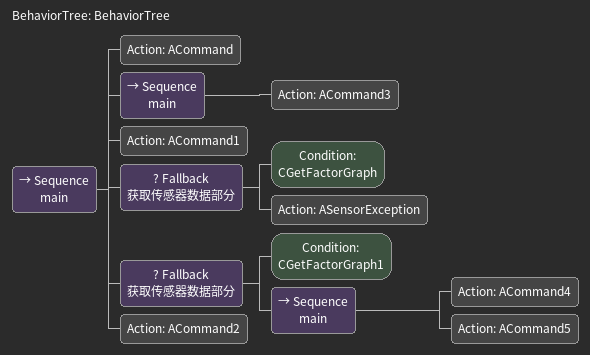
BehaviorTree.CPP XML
<?xml version="1.0"?>
<root main_tree_to_execute="BehaviorTree">
    <BehaviorTree ID="BehaviorTree">
        <Sequence name="main">
            <Action ID="ACommand"/>
            <Sequence name="main">
                <Action ID="ACommand3"/>
            </Sequence>
            <Action ID="ACommand1"/>
            <Fallback name="获取传感器数据部分">
                <Condition ID="CGetFactorGraph"/>
                <Action ID="ASensorException"/>
            </Fallback>
            <Fallback name="获取传感器数据部分">
                <Condition ID="CGetFactorGraph1"/>
                <Sequence name="main">
                    <Action ID="ACommand4"/>
                    <Action ID="ACommand5"/>
                </Sequence>
            </Fallback>
            <Action ID="ACommand2"/>
        </Sequence>
    </BehaviorTree>
</root>
